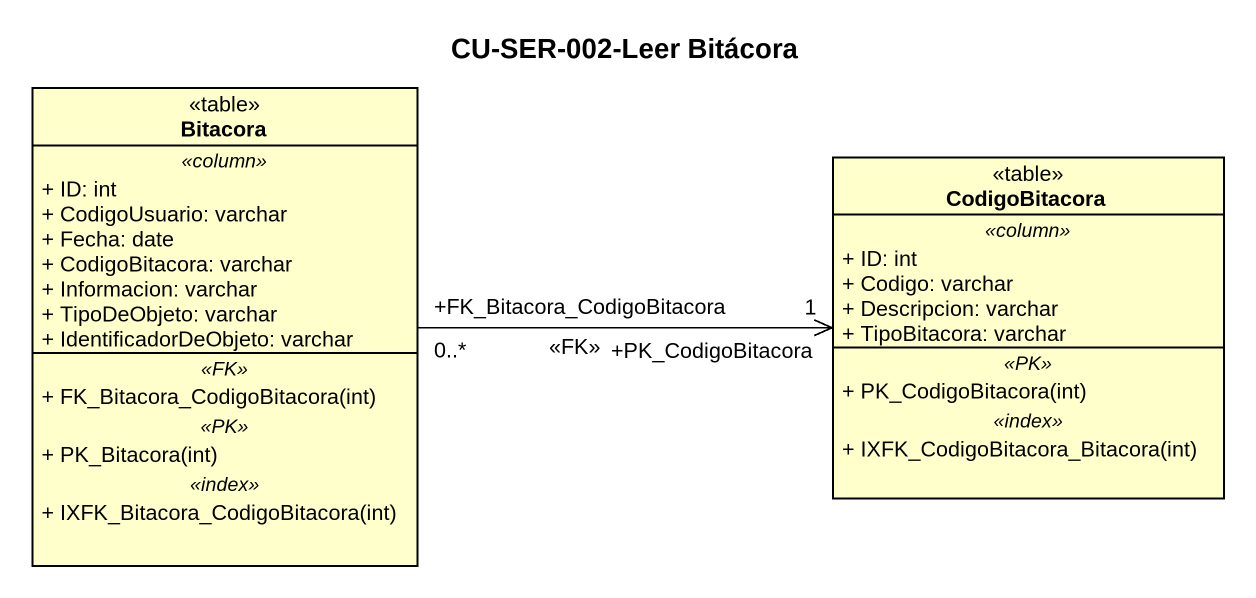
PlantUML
@startuml
title CU-SER-002-Leer Bitácora
hide circle
hide empty members
skinparam classAttributeIconSize 0
class Bitacora <<table>> {
  .. <<column>> ..
  + ID: int
  + CodigoUsuario: varchar
  + Fecha: date
  + CodigoBitacora: varchar
  + Informacion: varchar
  + TipoDeObjeto: varchar
  + IdentificadorDeObjeto: varchar
  .. <<FK>> ..
  + FK_Bitacora_CodigoBitacora(int)
  .. <<PK>> ..
  + PK_Bitacora(int)
  .. <<index>> ..
  + IXFK_Bitacora_CodigoBitacora(int)
}
class CodigoBitacora <<table>> {
  .. <<column>> ..
  + ID: int
  + Codigo: varchar
  + Descripcion: varchar
  + TipoBitacora: varchar
  .. <<PK>> ..
  + PK_CodigoBitacora(int)
  .. <<index>> ..
  + IXFK_CodigoBitacora_Bitacora(int)
}
Bitacora "+FK_Bitacora_CodigoBitacora\n0..*" -right-> "+PK_CodigoBitacora\n1" CodigoBitacora : <<FK>>
@enduml
